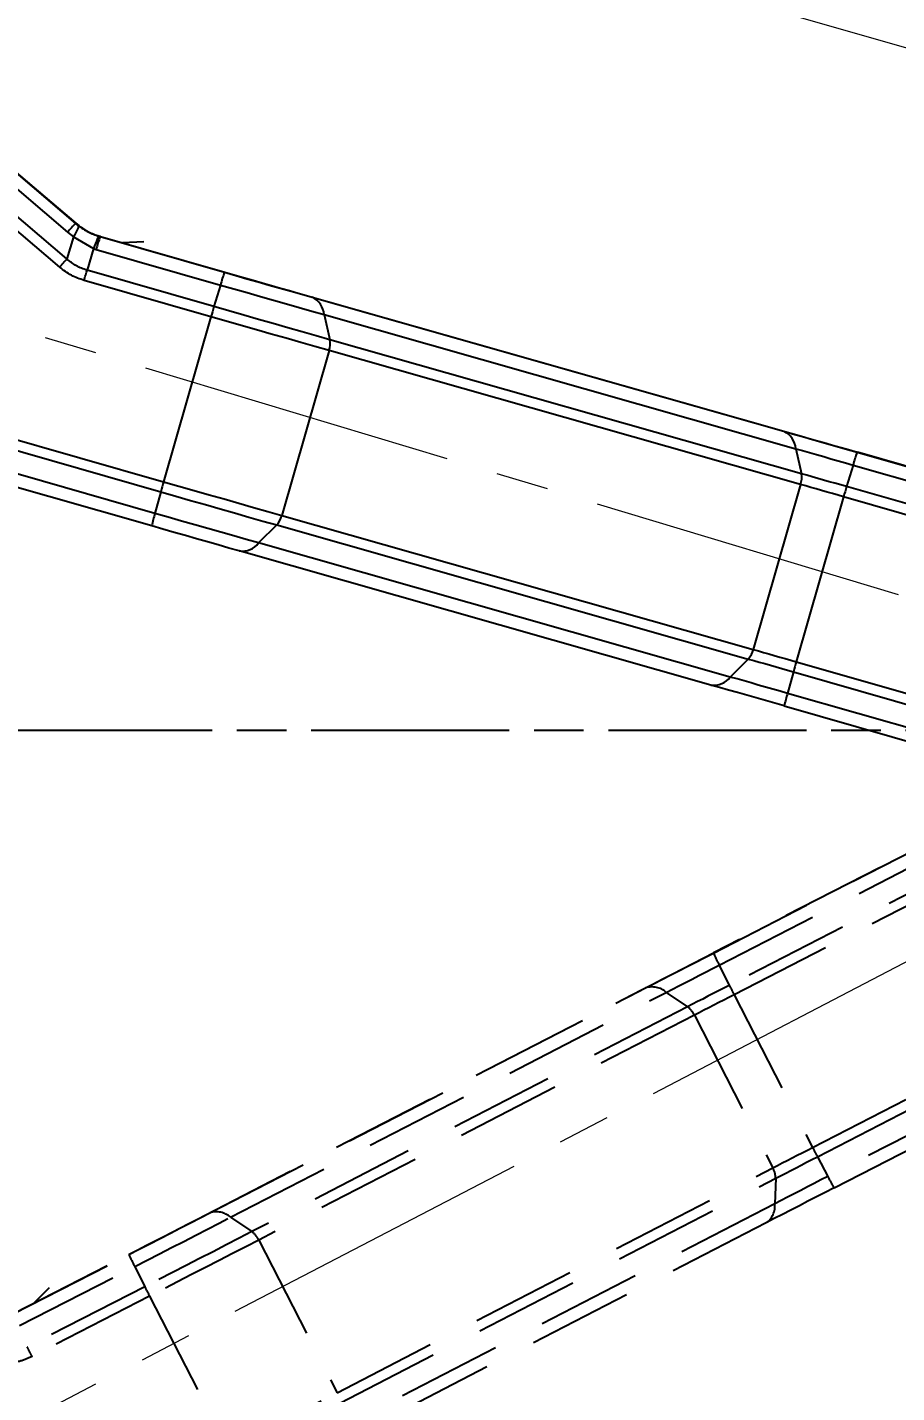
# Model space of a CAD drawing. Header units: millimetres. Extents: x 2384 to 4064, y 886 to 2074.
# Drawn here: x 3748.8 to 3801.5, y 1233.4 to 1316.2 of the extents above; entities that cross this region are included whole.
import ezdxf

# ---------------------------------------------------------------- set-up
doc = ezdxf.new("R2010")
doc.units = ezdxf.units.MM
for name, pattern in [('AM_ISO08W050', [18, 12, -1.5, 3, -1.5]), ('CENTER2', [28.575, 19.05, -3.175, 3.175, -3.175]), ('HIDDEN', [9.525, 6.35, -3.175])]:
    doc.linetypes.add(name, pattern=pattern)
for name, color, linetype, lineweight in [('AM_5', 3, 'Continuous', 25), ('AM_7', 4, 'AM_ISO08W050', 25), ('单点划线', 1, 'CENTER2', 13), ('标注', 3, 'Continuous', 13)]:
    doc.layers.add(name, color=color, linetype=linetype, lineweight=lineweight)
doc.styles.add('SLDTEXTSTYLE1', font='txt.shx', dxfattribs={"width": 0.7, "bigfont": 'gbcbig.shx'})
doc.dimstyles.new('SLDDIMSTYLE12$0', dxfattribs={"dimtxt": 12, "dimasz": 10, "dimexe": 0, "dimexo": 0.0625, "dimgap": 0.875, "dimtad": 1, "dimdec": 1, "dimlfac": 1.8, "dimrnd": 1e-09, "dimzin": 12, "dimdsep": 46, "dimtxsty": 'SLDTEXTSTYLE1', "dimcen": 0.09, "dimdle": 8.16, "dimclrd": 3, "dimclre": 3, "dimadec": 0, "dimazin": 3, "dimtfac": 1, "dimtdec": 1, "dimtofl": 0, "dimtmove": 0, "dimatfit": 3, "dimfxl": 0, "dimfrac": 2, "dimtolj": 1, "dimlwd": 5, "dimlwe": 5, "dimarcsym": 0})
doc.dimstyles.new('SLDDIMSTYLE12$2', dxfattribs={"dimtxt": 12, "dimasz": 10, "dimexe": 0, "dimexo": 0.0625, "dimgap": 0.875, "dimtad": 1, "dimdec": 1, "dimlfac": 1.8, "dimrnd": 1e-09, "dimzin": 12, "dimdsep": 46, "dimtxsty": 'SLDTEXTSTYLE1', "dimcen": 0.09, "dimdle": 8.16, "dimclrd": 3, "dimclre": 3, "dimadec": 0, "dimazin": 3, "dimtfac": 1, "dimtdec": 1, "dimtofl": 0, "dimtmove": 0, "dimatfit": 3, "dimfxl": 0, "dimfrac": 2, "dimtolj": 1, "dimlwd": 5, "dimlwe": 5, "dimarcsym": 0})

# ---------------------------------------------------------------- blocks, each defined once
blk = doc.blocks.new('*D72')
at = {"layer": 'Defpoints', "color": 0, "transparency": 16777216}
for p in [(3585.548, 1346.878), (3586.684, 1282.019), (3828.963, 1273.565), (3828.963, 1273.565), (3603.672, 1156.146)]:
    blk.add_point(p, dxfattribs=at)
at = {"layer": '标注', "color": 3, "linetype": 'Continuous', "lineweight": 5, "transparency": 16777216}
blk.add_arc((3828.963, 1273.565), 242.426, 165.60197, 205.16456, dxfattribs=at)
at = {"layer": '标注', "color": 3, "transparency": 16777216}
for points in [[(3592.546, 1334.294), (3595.756, 1333.398), (3596.837, 1343.478)], [(3611.039, 1171.221), (3608.052, 1169.741), (3613.983, 1161.52)]]:
    blk.add_solid(points, dxfattribs=at)
at = {"layer": '标注', "color": 0, "transparency": 16777216, "insert": (3593.455, 1251.373), "char_height": 10, "attachment_point": 5, "rotation": 275.38327, "style": 'SLDTEXTSTYLE1'}
blk.add_mtext('\\A1;60%%D', dxfattribs=at)
blk = doc.blocks.new('*D73')
at = {"layer": 'AM_5', "color": 3, "linetype": 'Continuous', "lineweight": 5, "transparency": 16777216}
blk.add_arc((3828.758, 1273.576), 191.395, 166.22128, 177.00607, dxfattribs=at)
at = {"layer": 'AM_5', "color": 3, "transparency": 16777216}
for points in [[(3641.263, 1319.6), (3644.479, 1318.722), (3645.506, 1328.807)], [(3639.291, 1283.529), (3635.959, 1283.616), (3637.363, 1273.576)]]:
    blk.add_solid(points, dxfattribs=at)
at = {"layer": 'Defpoints', "color": 0, "transparency": 16777216}
for p in [(3585.548, 1346.878), (3640.997, 1310.691), (3619.607, 1273.576), (3828.864, 1273.544), (3832.012, 1273.576)]:
    blk.add_point(p, dxfattribs=at)
at = {"layer": 'AM_5', "color": 0, "transparency": 16777216, "insert": (3632.609, 1302.493), "char_height": 12, "attachment_point": 5, "rotation": 81.61368, "style": 'SLDTEXTSTYLE1'}
blk.add_mtext('\\A1;15%%D', dxfattribs=at)
blk = doc.blocks.new('*D54')
at = {"layer": 'AM_5', "color": 3, "linetype": 'Continuous', "lineweight": 5, "transparency": 16777216}
for p, q in [((3660.187, 1323.596), (3668.671, 1353.188)), ((3828.408, 1307.388), (3678.284, 1350.432))]:
    blk.add_line(p, q, dxfattribs=at)
at = {"layer": 'AM_5', "color": 3, "lineweight": 5, "transparency": 16777216}
blk.add_line((3829.119, 1273.587), (3838.021, 1304.632), dxfattribs=at)
at = {"layer": 'AM_5', "color": 3, "transparency": 16777216}
for points in [[(3678.743, 1352.034), (3677.825, 1348.83), (3668.671, 1353.188)], [(3828.867, 1308.99), (3827.948, 1305.786), (3838.021, 1304.632)]]:
    blk.add_solid(points, dxfattribs=at)
at = {"layer": 'Defpoints', "color": 0, "transparency": 16777216}
for p in [(3668.671, 1353.188), (3660.169, 1323.536), (3829.102, 1273.527)]:
    blk.add_point(p, dxfattribs=at)
at = {"layer": 'AM_5', "color": 0, "transparency": 16777216, "insert": (3755.241, 1335.519), "char_height": 12, "attachment_point": 5, "rotation": 344.00123, "style": 'SLDTEXTSTYLE1'}
blk.add_mtext('\\A1;225', dxfattribs=at)

msp = doc.modelspace()

# ---------------------------------------------------------------- linework, layer by layer
at = {"color": 7, "linetype": 'Continuous', "lineweight": 25}
for p, q in [((3666.345, 1314.669), (3757.07, 1288.652)), ((3666.172, 1314.055), (3756.897, 1288.038)), ((3756.54, 1286.734), (3665.277, 1312.906)), ((3756.344, 1285.97), (3665.081, 1312.142)), ((3747.302, 1308.086), (3751.726, 1304.312)), ((3747.325, 1308.091), (3751.749, 1304.317)), ((3746.828, 1307.552), (3751.252, 1303.778)), ((3751.202, 1302.158), (3746.431, 1306.228)), ((3750.77, 1301.654), (3745.999, 1305.724)), ((3751.252, 1303.778), (3751.603, 1303.495)), ((3751.726, 1304.312), (3751.749, 1304.317)), ((3751.749, 1304.317), (3751.924, 1304.176)), ((3753.242, 1303.515), (3753.164, 1303.539)), ((3753.164, 1303.538), (3753.242, 1303.515)), ((3753.22, 1303.511), (3753.242, 1303.515)), ((3753.22, 1303.511), (3760.754, 1301.35)), ((3753.242, 1303.515), (3760.775, 1301.355)), ((3751.603, 1303.495), (3751.202, 1302.158)), ((3751.603, 1303.495), (3752.821, 1302.783)), ((3752.821, 1302.783), (3752.428, 1301.47)), ((3752.821, 1302.783), (3752.976, 1302.737)), ((3752.976, 1302.737), (3760.509, 1300.576)), ((3755.862, 1303.183), (3754.569, 1303.135)), ((3760.116, 1299.265), (3752.428, 1301.47)), ((3759.937, 1298.649), (3752.248, 1300.854)), ((3760.509, 1300.576), (3760.116, 1299.265)), ((3765.217, 1300.086), (3793.793, 1291.96)), ((3766.063, 1299.834), (3794.639, 1291.708)), ((3759.937, 1298.649), (3757.07, 1288.652)), ((3766.793, 1298.781), (3767.137, 1297.26)), ((3766.793, 1298.781), (3795.369, 1290.655)), ((3795.713, 1289.134), (3767.137, 1297.26)), ((3767.088, 1296.607), (3764.221, 1286.61)), ((3795.664, 1288.481), (3767.088, 1296.607)), ((3795.369, 1290.655), (3795.713, 1289.134)), ((3799.081, 1290.439), (3816.001, 1285.587)), ((3809.955, 1287.331), (3799.102, 1290.444)), ((3798.837, 1289.665), (3798.444, 1288.354)), ((3798.837, 1289.665), (3816.765, 1284.524)), ((3756.897, 1288.038), (3756.54, 1286.734)), ((3795.664, 1288.481), (3792.797, 1278.484)), ((3817.756, 1282.816), (3798.444, 1288.354)), ((3798.264, 1287.738), (3795.398, 1277.741)), ((3813.399, 1283.398), (3798.264, 1287.738)), ((3764.221, 1286.61), (3792.797, 1278.484)), ((3763.918, 1286.032), (3762.824, 1284.939)), ((3763.918, 1286.032), (3792.494, 1277.906)), ((3791.401, 1276.813), (3762.824, 1284.939)), ((3790.229, 1276.328), (3761.653, 1284.454)), ((3792.494, 1277.906), (3791.401, 1276.813)), ((3795.224, 1277.126), (3794.868, 1275.823)), ((3795.224, 1277.126), (3814.537, 1271.588)), ((3795.398, 1277.741), (3810.533, 1273.401)), ((3812.796, 1270.682), (3794.868, 1275.823)), ((3794.671, 1275.059), (3811.601, 1270.204))]:
    msp.add_line(p, q, dxfattribs=at)
at = {"color": 7, "linetype": 'HIDDEN', "lineweight": 25}
for p, q in [((3790.378, 1260.081), (3806.037, 1268.122)), ((3790.73, 1259.349), (3806.265, 1267.326)), ((3806.672, 1265.997), (3791.34, 1258.124)), ((3800.434, 1265.256), (3790.39, 1260.099)), ((3805.637, 1264.745), (3791.631, 1257.552)), ((3790.73, 1259.349), (3791.34, 1258.124)), ((3759.083, 1243.942), (3785.481, 1257.572)), ((3759.872, 1244.337), (3786.27, 1257.966)), ((3761.125, 1244.07), (3787.524, 1257.699)), ((3787.524, 1257.699), (3788.816, 1256.825)), ((3791.631, 1257.552), (3796.382, 1248.301)), ((3788.816, 1256.825), (3762.417, 1243.196)), ((3789.226, 1256.315), (3762.828, 1242.685)), ((3789.226, 1256.315), (3793.977, 1247.063)), ((3796.676, 1247.734), (3813.093, 1256.164)), ((3796.382, 1248.301), (3810.388, 1255.493)), ((3813.899, 1255.059), (3797.308, 1246.54)), ((3797.687, 1245.848), (3813.355, 1253.893)), ((3796.676, 1247.734), (3797.308, 1246.54)), ((3767.579, 1233.434), (3793.977, 1247.063)), ((3767.753, 1232.806), (3794.151, 1246.435)), ((3794.151, 1246.435), (3794.102, 1244.889)), ((3794.102, 1244.889), (3767.703, 1231.26)), ((3761.125, 1244.07), (3762.417, 1243.196)), ((3793.579, 1243.734), (3767.181, 1230.104)), ((3762.828, 1242.685), (3767.579, 1233.434)), ((3747.992, 1238.23), (3754.963, 1241.81)), ((3748.004, 1238.248), (3754.975, 1241.828)), ((3748.343, 1237.499), (3755.315, 1241.078)), ((3755.315, 1241.078), (3755.926, 1239.853)), ((3755.926, 1239.853), (3748.81, 1236.2)), ((3750.143, 1239.799), (3749.233, 1238.879)), ((3756.216, 1239.281), (3749.101, 1235.628)), ((3756.216, 1239.281), (3760.967, 1230.03))]:
    msp.add_line(p, q, dxfattribs=at)
at = {"color": 7, "linetype": 'Continuous', "lineweight": 25, "flags": 128}
for points in [[(3760.754, 1301.35), (3761.437, 1301.155), (3762.119, 1300.959), (3762.797, 1300.765), (3763.469, 1300.573), (3764.134, 1300.384), (3764.789, 1300.197), (3765.432, 1300.013), (3766.063, 1299.834)], [(3760.775, 1301.355), (3761.347, 1301.191), (3761.917, 1301.028), (3762.484, 1300.865), (3763.047, 1300.705), (3763.603, 1300.546), (3764.151, 1300.39), (3764.69, 1300.236), (3765.217, 1300.086)], [(3760.509, 1300.576), (3761.318, 1300.344), (3762.125, 1300.113), (3762.928, 1299.884), (3763.723, 1299.656), (3764.51, 1299.432), (3765.286, 1299.211), (3766.048, 1298.994), (3766.793, 1298.781)], [(3767.088, 1296.607), (3766.239, 1296.848), (3765.372, 1297.095), (3764.49, 1297.347), (3763.594, 1297.602), (3762.689, 1297.861), (3761.775, 1298.122), (3760.857, 1298.385), (3759.937, 1298.649)], [(3767.137, 1297.26), (3766.304, 1297.497), (3765.453, 1297.739), (3764.587, 1297.986), (3763.707, 1298.237), (3762.818, 1298.491), (3761.922, 1298.748), (3761.02, 1299.006), (3760.116, 1299.265)], [(3793.793, 1291.96), (3794.423, 1291.781), (3795.067, 1291.598), (3795.722, 1291.411), (3796.387, 1291.221), (3797.059, 1291.029), (3797.737, 1290.835), (3798.419, 1290.64), (3799.102, 1290.444)], [(3794.639, 1291.708), (3795.166, 1291.558), (3795.704, 1291.405), (3796.252, 1291.248), (3796.809, 1291.089), (3797.371, 1290.929), (3797.939, 1290.766), (3798.509, 1290.603), (3799.081, 1290.439)], [(3795.369, 1290.655), (3795.781, 1290.538), (3796.201, 1290.419), (3796.629, 1290.297), (3797.063, 1290.173), (3797.502, 1290.047), (3797.945, 1289.92), (3798.39, 1289.793), (3798.837, 1289.665)], [(3757.07, 1288.652), (3757.991, 1288.388), (3758.909, 1288.125), (3759.822, 1287.864), (3760.728, 1287.605), (3761.623, 1287.35), (3762.506, 1287.098), (3763.373, 1286.851), (3764.221, 1286.61)], [(3798.444, 1288.354), (3798.092, 1288.455), (3797.742, 1288.555), (3797.393, 1288.655), (3797.047, 1288.754), (3796.705, 1288.851), (3796.368, 1288.947), (3796.037, 1289.042), (3795.713, 1289.134)], [(3756.897, 1288.038), (3757.801, 1287.779), (3758.702, 1287.52), (3759.599, 1287.264), (3760.488, 1287.01), (3761.367, 1286.759), (3762.234, 1286.512), (3763.085, 1286.269), (3763.918, 1286.032)], [(3798.264, 1287.738), (3797.929, 1287.834), (3797.595, 1287.93), (3797.263, 1288.025), (3796.934, 1288.119), (3796.608, 1288.212), (3796.288, 1288.303), (3795.972, 1288.393), (3795.664, 1288.481)], [(3762.824, 1284.939), (3762.079, 1285.152), (3761.317, 1285.369), (3760.541, 1285.59), (3759.755, 1285.814), (3758.959, 1286.042), (3758.156, 1286.271), (3757.349, 1286.502), (3756.54, 1286.734)], [(3761.653, 1284.454), (3761.023, 1284.633), (3760.379, 1284.817), (3759.724, 1285.003), (3759.059, 1285.193), (3758.387, 1285.385), (3757.709, 1285.579), (3757.027, 1285.774), (3756.344, 1285.97)], [(3792.494, 1277.906), (3792.818, 1277.814), (3793.149, 1277.72), (3793.486, 1277.624), (3793.828, 1277.526), (3794.174, 1277.427), (3794.522, 1277.327), (3794.873, 1277.227), (3795.224, 1277.126)], [(3792.797, 1278.484), (3793.106, 1278.396), (3793.421, 1278.306), (3793.742, 1278.215), (3794.068, 1278.122), (3794.397, 1278.027), (3794.729, 1277.932), (3795.063, 1277.837), (3795.398, 1277.741)], [(3794.671, 1275.059), (3794.099, 1275.223), (3793.529, 1275.386), (3792.961, 1275.549), (3792.399, 1275.709), (3791.843, 1275.868), (3791.294, 1276.024), (3790.756, 1276.178), (3790.229, 1276.328)], [(3794.868, 1275.823), (3794.421, 1275.951), (3793.976, 1276.078), (3793.533, 1276.205), (3793.094, 1276.33), (3792.66, 1276.454), (3792.232, 1276.576), (3791.812, 1276.696), (3791.401, 1276.813)]]:
    msp.add_lwpolyline(points, dxfattribs=at)
at = {"color": 7, "linetype": 'HIDDEN', "lineweight": 25, "flags": 128}
for points in [[(3785.481, 1257.572), (3786.063, 1257.872), (3786.658, 1258.179), (3787.264, 1258.491), (3787.878, 1258.807), (3788.5, 1259.127), (3789.127, 1259.45), (3789.758, 1259.774), (3790.39, 1260.099)], [(3786.27, 1257.966), (3786.758, 1258.218), (3787.255, 1258.474), (3787.762, 1258.736), (3788.276, 1259), (3788.796, 1259.268), (3789.321, 1259.538), (3789.849, 1259.809), (3790.378, 1260.081)], [(3787.524, 1257.699), (3787.904, 1257.895), (3788.292, 1258.095), (3788.688, 1258.299), (3789.089, 1258.506), (3789.495, 1258.715), (3789.905, 1258.926), (3790.317, 1259.137), (3790.73, 1259.349)], [(3791.34, 1258.124), (3791.015, 1257.957), (3790.691, 1257.791), (3790.368, 1257.625), (3790.048, 1257.46), (3789.732, 1257.297), (3789.421, 1257.137), (3789.115, 1256.979), (3788.816, 1256.825)], [(3791.631, 1257.552), (3791.321, 1257.393), (3791.012, 1257.235), (3790.705, 1257.077), (3790.4, 1256.92), (3790.099, 1256.765), (3789.803, 1256.612), (3789.512, 1256.462), (3789.226, 1256.315)], [(3793.977, 1247.063), (3794.262, 1247.21), (3794.554, 1247.361), (3794.85, 1247.514), (3795.151, 1247.669), (3795.456, 1247.825), (3795.763, 1247.983), (3796.072, 1248.142), (3796.382, 1248.301)], [(3794.151, 1246.435), (3794.451, 1246.589), (3794.757, 1246.747), (3795.068, 1246.907), (3795.384, 1247.07), (3795.704, 1247.235), (3796.026, 1247.401), (3796.351, 1247.567), (3796.676, 1247.734)], [(3797.308, 1246.54), (3796.895, 1246.328), (3796.483, 1246.116), (3796.073, 1245.905), (3795.667, 1245.696), (3795.266, 1245.49), (3794.87, 1245.286), (3794.482, 1245.086), (3794.102, 1244.889)], [(3797.687, 1245.848), (3797.158, 1245.577), (3796.63, 1245.305), (3796.105, 1245.035), (3795.585, 1244.768), (3795.071, 1244.503), (3794.564, 1244.242), (3794.067, 1243.985), (3793.579, 1243.734)], [(3754.963, 1241.81), (3755.595, 1242.135), (3756.226, 1242.459), (3756.853, 1242.782), (3757.475, 1243.102), (3758.09, 1243.418), (3758.695, 1243.73), (3759.29, 1244.037), (3759.872, 1244.337)], [(3754.975, 1241.828), (3755.505, 1242.1), (3756.032, 1242.371), (3756.557, 1242.641), (3757.077, 1242.909), (3757.592, 1243.173), (3758.098, 1243.434), (3758.596, 1243.691), (3759.083, 1243.942)], [(3755.315, 1241.078), (3756.063, 1241.463), (3756.81, 1241.846), (3757.552, 1242.228), (3758.288, 1242.607), (3759.016, 1242.982), (3759.732, 1243.351), (3760.436, 1243.714), (3761.125, 1244.07)], [(3762.417, 1243.196), (3761.648, 1242.798), (3760.861, 1242.393), (3760.06, 1241.98), (3759.247, 1241.561), (3758.425, 1241.138), (3757.596, 1240.712), (3756.762, 1240.283), (3755.926, 1239.853)], [(3762.828, 1242.685), (3762.044, 1242.281), (3761.243, 1241.868), (3760.427, 1241.447), (3759.6, 1241.021), (3758.762, 1240.59), (3757.917, 1240.155), (3757.068, 1239.719), (3756.216, 1239.281)], [(3760.967, 1230.03), (3761.819, 1230.468), (3762.668, 1230.904), (3763.513, 1231.339), (3764.35, 1231.77), (3765.178, 1232.196), (3765.994, 1232.616), (3766.795, 1233.029), (3767.579, 1233.434)]]:
    msp.add_lwpolyline(points, dxfattribs=at)
at = {"color": 7, "linetype": 'Continuous', "lineweight": 25}
for centre, radius, start, end in [((3762.128, 1294.606), 14.227, 136.98231, 139.86093), ((3764.124, 1299.644), 11.569, 160.47233, 164.49361), ((3771.657, 1297.483), 11.569, 160.47233, 164.49361), ((3765.505, 1298.667), 1.294, 5.07762, 64.46165), ((3817.317, 1282.253), 59.677, 163.43713, 164.05307), ((3765.751, 1297.037), 1.404, 342.17658, 9.14397), ((3794.081, 1290.541), 1.294, 5.07766, 64.46203), ((3809.984, 1286.572), 11.568, 160.47228, 164.49364), ((3813.57, 1272.395), 58.792, 163.94748, 164.56969), ((3794.327, 1288.911), 1.404, 342.17656, 9.14413), ((3855.644, 1271.342), 59.677, 163.43713, 164.05307), ((3766.553, 1283.749), 10.448, 163.40044, 167.7271), ((3762.876, 1286.948), 1.387, 318.69224, 345.8928), ((3761.823, 1285.701), 1.258, 262.23993, 322.75953), ((3791.452, 1278.822), 1.387, 318.69201, 345.89284), ((3851.897, 1261.484), 58.792, 163.94748, 164.5697), ((3790.399, 1277.575), 1.258, 262.23993, 322.75953), ((3804.88, 1272.838), 10.448, 163.40041, 167.72716)]:
    msp.add_arc(centre, radius, start, end, dxfattribs=at)
at = {"color": 7, "linetype": 'HIDDEN', "lineweight": 25}
for centre, radius, start, end in [((3800.975, 1264.722), 11.568, 203.65312, 207.67448), ((3786.662, 1256.734), 1.294, 48.2585, 107.64287), ((3844.692, 1284.862), 59.677, 206.61797, 207.23391), ((3787.957, 1255.713), 1.404, 25.3574, 52.32497), ((3848.706, 1275.109), 58.792, 207.12832, 207.75054), ((3792.765, 1246.389), 1.387, 1.87285, 29.07368), ((3806.651, 1251.215), 10.448, 206.58125, 210.908), ((3792.85, 1244.759), 1.258, 305.42077, 5.94037), ((3760.264, 1243.105), 1.294, 48.25846, 107.64249), ((3761.559, 1242.084), 1.404, 25.35742, 52.32481), ((3765.56, 1246.451), 11.569, 203.65317, 207.67445), ((3809.278, 1266.591), 59.677, 206.61798, 207.23391)]:
    msp.add_arc(centre, radius, start, end, dxfattribs=at)
at = {"color": 7, "linetype": 'Continuous', "lineweight": 25}
for points, knots in [([(3751.902, 1304.171), (3751.905, 1304.125), (3751.912, 1304.034), (3751.706, 1303.674), (3751.603, 1303.495)], [0, 0, 0, 0, 0.500804, 1, 1, 1, 1]), ([(3751.726, 1304.312), (3751.758, 1304.285), (3751.816, 1304.237), (3751.875, 1304.191), (3751.902, 1304.171)], [0, 0, 0, 0, 0.557672, 1, 1, 1, 1]), ([(3751.902, 1304.171), (3752.097, 1304.036), (3752.481, 1303.771), (3752.925, 1303.612), (3753.143, 1303.534)], [0, 0, 0, 0, 0.508316, 1, 1, 1, 1]), ([(3751.924, 1304.176), (3752.119, 1304.041), (3752.502, 1303.775), (3752.946, 1303.616), (3753.164, 1303.538)], [0, 0, 0, 0, 0.5080063, 1, 1, 1, 1]), ([(3753.143, 1303.534), (3753.117, 1303.502), (3753.065, 1303.438), (3752.902, 1303.001), (3752.821, 1302.783)], [0, 0, 0, 0, 0.5, 1, 1, 1, 1]), ([(3753.143, 1303.534), (3753.157, 1303.529), (3753.183, 1303.522), (3753.209, 1303.514), (3753.22, 1303.511)], [0, 0, 0, 0, 0.560146, 1, 1, 1, 1]), ([(3752.428, 1301.47), (3752.207, 1301.548), (3751.759, 1301.707), (3751.39, 1302.006), (3751.202, 1302.158)], [0, 0, 0, 0, 0.491499, 1, 1, 1, 1]), ([(3752.248, 1300.854), (3751.985, 1300.946), (3751.449, 1301.132), (3750.999, 1301.478), (3750.77, 1301.654)], [0, 0, 0, 0, 0.490293, 1, 1, 1, 1])]:
    msp.add_open_spline(points, degree=3, knots=knots, dxfattribs=at)
for points in [[(3750.77, 1301.654), (3750.812, 1301.704), (3750.896, 1301.802), (3751.015, 1301.941), (3751.122, 1302.066), (3751.175, 1302.127), (3751.202, 1302.158)], [(3752.248, 1300.854), (3752.265, 1300.914), (3752.299, 1301.033), (3752.348, 1301.201), (3752.393, 1301.353), (3752.416, 1301.431), (3752.428, 1301.47)]]:
    msp.add_open_spline(points, degree=3, dxfattribs=at)
at = {"color": 7, "linetype": 'HIDDEN', "lineweight": 25}
msp.add_open_spline([(3749.101, 1235.628), (3749.072, 1235.683), (3749.016, 1235.793), (3748.936, 1235.949), (3748.865, 1236.091), (3748.828, 1236.163), (3748.81, 1236.2)], degree=3, dxfattribs=at)
msp.add_open_spline([(3749.101, 1235.628), (3748.846, 1235.515), (3748.328, 1235.284), (3747.763, 1235.228), (3747.475, 1235.2)], degree=3, knots=[0, 0, 0, 0, 0.490293, 1, 1, 1, 1], dxfattribs=at)
at = {"layer": 'AM_7'}
msp.add_line((3832.012, 1273.576), (3619.607, 1273.576), dxfattribs=at)
at = {"layer": '单点划线'}
for q in [(3585.548, 1346.878), (3603.672, 1156.146)]:
    msp.add_line((3828.963, 1273.565), q, dxfattribs=at)

# ---------------------------------------------------------------- dimensions: what is measured, and where the dimension line sits
at = {"layer": 'AM_5'}
dim = msp.add_linear_dim(base=(3668.671, 1353.188), p1=(3829.102, 1273.527), p2=(3660.169, 1323.536), angle=164.00123, text='225', dimstyle='SLDDIMSTYLE12$0', override={"dimlfac": 1, "dimpost": ''}, dxfattribs=at)
dim.commit()
dim.dimension.update_dxf_attribs({"geometry": '*D54', "text_midpoint": (3755.241, 1335.519)})
dim = msp.add_angular_dim_2l(base=(3640.997, 1310.691), line1=((3828.864, 1273.544), (3585.548, 1346.878)), line2=((3832.012, 1273.576), (3619.607, 1273.576)), text='15%%D', dimstyle='SLDDIMSTYLE12$2', override={"dimlfac": 1}, dxfattribs=at)
dim.commit()
dim.dimension.update_dxf_attribs({"geometry": '*D73', "text_midpoint": (3632.609, 1302.493)})
at = {"layer": '标注'}
dim = msp.add_angular_dim_2l(base=(3586.684, 1282.019), line1=((3828.963, 1273.565), (3585.548, 1346.878)), line2=((3828.963, 1273.565), (3603.672, 1156.146)), text='60%%D', dimstyle='SLDDIMSTYLE12$2', override={"dimtxt": 10, "dimadec": 3, "dimtdec": 3, "dimtzin": 0}, dxfattribs=at)
dim.commit()
dim.dimension.update_dxf_attribs({"geometry": '*D72', "text_midpoint": (3593.455, 1251.373)})

doc.saveas('drawing.dxf')
